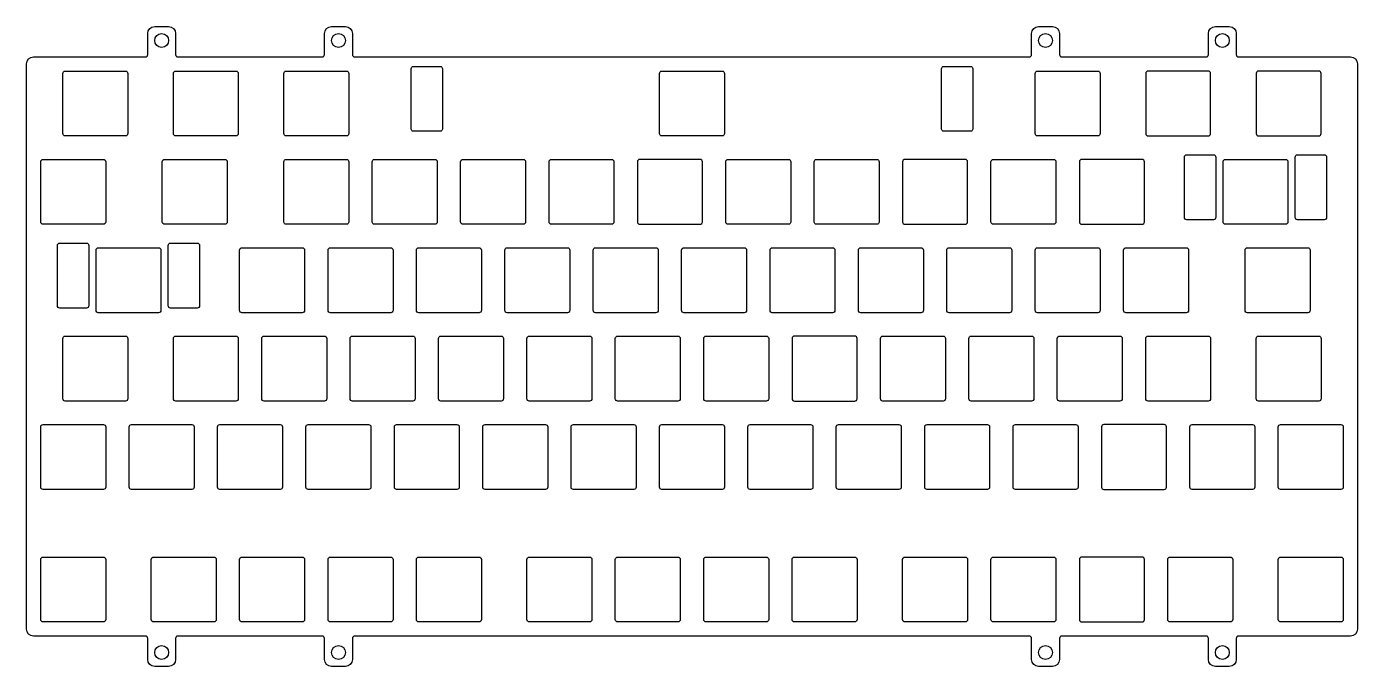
# Model space of a CAD drawing. Header units: millimetres. Extents: x -286 to 1, y -7 to 131.
import ezdxf

# ---------------------------------------------------------------- set-up
doc = ezdxf.new("R2010")
doc.units = ezdxf.units.MM
doc.layers.get('0').update_dxf_attribs({"linetype": 'CONTINUOUS'})

msp = doc.modelspace()

# ---------------------------------------------------------------- linework, layer by layer
for points in [[(0.525, 0.975, -0.414213562), (-0.975, -0.525), (-25.075, -0.525, 0.414213562), (-25.575, -1.025), (-25.575, -5.55, -0.414213562), (-27.075, -7.05), (-30.075, -7.05, -0.414213562), (-31.575, -5.55), (-31.575, -1.025, 0.414213562), (-32.075, -0.525), (-63.175, -0.525, 0.414213562), (-63.675, -1.025), (-63.675, -5.55, -0.414213562), (-65.175, -7.05), (-68.175, -7.05, -0.414213562), (-69.675, -5.55), (-69.675, -1.025, 0.414213562), (-70.175, -0.525), (-215.575, -0.525, 0.414213562), (-216.075, -1.025), (-216.075, -5.55, -0.414213562), (-217.575, -7.05), (-220.575, -7.05, -0.414213562), (-222.075, -5.55), (-222.075, -1.025, 0.414213562), (-222.575, -0.525), (-253.675, -0.525, 0.414213562), (-254.175, -1.025), (-254.175, -5.55, -0.414213562), (-255.675, -7.05), (-258.675, -7.05, -0.414213562), (-260.175, -5.55), (-260.175, -1.025, 0.414213562), (-260.675, -0.525), (-284.775, -0.525, -0.414213562), (-286.275, 0.975), (-286.275, 122.85, -0.414213562), (-284.775, 124.35), (-260.675, 124.35, 0.414213562), (-260.175, 124.85), (-260.175, 129.375, -0.414213562), (-258.675, 130.875), (-255.675, 130.875, -0.414213562), (-254.175, 129.375), (-254.175, 124.85, 0.414213562), (-253.675, 124.35), (-222.575, 124.35, 0.414213562), (-222.075, 124.85), (-222.075, 129.375, -0.414213562), (-220.575, 130.875), (-217.575, 130.875, -0.414213562), (-216.075, 129.375), (-216.075, 124.85, 0.414213562), (-215.575, 124.35), (-70.175, 124.35, 0.414213562), (-69.675, 124.85), (-69.675, 129.375, -0.414213562), (-68.175, 130.875), (-65.175, 130.875, -0.414213562), (-63.675, 129.375), (-63.675, 124.85, 0.414213562), (-63.175, 124.35), (-32.075, 124.35, 0.414213562), (-31.575, 124.85), (-31.575, 129.375, -0.414213562), (-30.075, 130.875), (-27.075, 130.875, -0.414213562), (-25.575, 129.375), (-25.575, 124.85, 0.414213562), (-25.075, 124.35), (-0.975, 124.35, -0.414213562), (0.525, 122.85)], [(-264.4625, 107.8, -0.414213562), (-264.9625, 107.3), (-277.9625, 107.3, -0.414213562), (-278.4625, 107.8), (-278.4625, 120.8, -0.414213562), (-277.9625, 121.3), (-264.9625, 121.3, -0.414213562), (-264.4625, 120.8)], [(-254.15, 107.3, -0.414213562), (-254.65, 107.8), (-254.65, 120.8, -0.414213562), (-254.15, 121.3), (-241.15, 121.3, -0.414213562), (-240.65, 120.8), (-240.65, 107.8, -0.414213562), (-241.15, 107.3)], [(-216.8375, 107.8, -0.414213562), (-217.3375, 107.3), (-230.3375, 107.3, -0.414213562), (-230.8375, 107.8), (-230.8375, 120.8, -0.414213562), (-230.3375, 121.3), (-217.3375, 121.3, -0.414213562), (-216.8375, 120.8)], [(-196.65, 108.8, -0.414213562), (-197.15, 108.3), (-202.9, 108.3, -0.414213562), (-203.4, 108.8), (-203.4, 121.8, -0.414213562), (-202.9, 122.3), (-197.15, 122.3, -0.414213562), (-196.65, 121.8)], [(-149.375, 107.3, -0.414213562), (-149.875, 107.8), (-149.875, 120.8, -0.414213562), (-149.375, 121.3), (-136.375, 121.3, -0.414213562), (-135.875, 120.8), (-135.875, 107.8, -0.414213562), (-136.375, 107.3)], [(-82.35, 108.8, -0.414213562), (-82.85, 108.3), (-88.6, 108.3, -0.414213562), (-89.1, 108.8), (-89.1, 121.8, -0.414213562), (-88.6, 122.3), (-82.85, 122.3, -0.414213562), (-82.35, 121.8)], [(-54.9125, 107.8, -0.414213562), (-55.4125, 107.3), (-68.4125, 107.3, -0.414213562), (-68.9125, 107.8), (-68.9125, 120.8, -0.414213562), (-68.4125, 121.3), (-55.4125, 121.3, -0.414213562), (-54.9125, 120.8)], [(-31.1, 107.8), (-31.1, 120.8, 0.414213562), (-31.6, 121.3), (-44.6, 121.3, 0.414213562), (-45.1, 120.8), (-45.1, 107.8, 0.414213562), (-44.6, 107.3), (-31.6, 107.3, 0.414213562)], [(-7.2875, 107.8), (-7.2875, 120.8, 0.414213562), (-7.7875, 121.3), (-20.7875, 121.3, 0.414213562), (-21.2875, 120.8), (-21.2875, 107.8, 0.414213562), (-20.7875, 107.3), (-7.7875, 107.3, 0.414213562)], [(-29.99425, 89.75, -0.414213562), (-30.49425, 89.25), (-36.24425, 89.25, -0.414213562), (-36.74425, 89.75), (-36.74425, 102.75, -0.414213562), (-36.24425, 103.25), (-30.49425, 103.25, -0.414213562), (-29.99425, 102.75)], [(-6.11825, 89.75, -0.414213562), (-6.61825, 89.25), (-12.36825, 89.25, -0.414213562), (-12.86825, 89.75), (-12.86825, 102.75, -0.414213562), (-12.36825, 103.25), (-6.61825, 103.25, -0.414213562), (-6.11825, 102.75)], [(-269.225, 88.75, -0.414213562), (-269.725, 88.25), (-282.725, 88.25, -0.414213562), (-283.225, 88.75), (-283.225, 101.75, -0.414213562), (-282.725, 102.25), (-269.725, 102.25, -0.414213562), (-269.225, 101.75)], [(-243.03125, 88.75, -0.414213562), (-243.53125, 88.25), (-256.53125, 88.25, -0.414213562), (-257.03125, 88.75), (-257.03125, 101.75, -0.414213562), (-256.53125, 102.25), (-243.53125, 102.25, -0.414213562), (-243.03125, 101.75)], [(-216.8375, 88.75, -0.414213562), (-217.3375, 88.25), (-230.3375, 88.25, -0.414213562), (-230.8375, 88.75), (-230.8375, 101.75, -0.414213562), (-230.3375, 102.25), (-217.3375, 102.25, -0.414213562), (-216.8375, 101.75)], [(-197.7875, 88.75, -0.414213562), (-198.2875, 88.25), (-211.2875, 88.25, -0.414213562), (-211.7875, 88.75), (-211.7875, 101.75, -0.414213562), (-211.2875, 102.25), (-198.2875, 102.25, -0.414213562), (-197.7875, 101.75)], [(-178.7375, 88.75, -0.414213562), (-179.2375, 88.25), (-192.2375, 88.25, -0.414213562), (-192.7375, 88.75), (-192.7375, 101.75, -0.414213562), (-192.2375, 102.25), (-179.2375, 102.25, -0.414213562), (-178.7375, 101.75)], [(-159.6875, 88.75, -0.414213562), (-160.1875, 88.25), (-173.1875, 88.25, -0.414213562), (-173.6875, 88.75), (-173.6875, 101.75, -0.414213562), (-173.1875, 102.25), (-160.1875, 102.25, -0.414213562), (-159.6875, 101.75)], [(-140.6375, 88.75), (-140.6375, 101.75, 0.414213562), (-141.1375, 102.25), (-154.1375, 102.25, 0.414213562), (-154.6375, 101.75), (-154.6375, 88.75, 0.414213562), (-154.1375, 88.25), (-141.1375, 88.25, 0.414213562)], [(-121.5875, 88.75, -0.414213562), (-122.0875, 88.25), (-135.0875, 88.25, -0.414213562), (-135.5875, 88.75), (-135.5875, 101.75, -0.414213562), (-135.0875, 102.25), (-122.0875, 102.25, -0.414213562), (-121.5875, 101.75)], [(-102.5375, 88.75, -0.414213562), (-103.0375, 88.25), (-116.0375, 88.25, -0.414213562), (-116.5375, 88.75), (-116.5375, 101.75, -0.414213562), (-116.0375, 102.25), (-103.0375, 102.25, -0.414213562), (-102.5375, 101.75)], [(-83.4875, 88.75), (-83.4875, 101.75, 0.414213562), (-83.9875, 102.25), (-96.9875, 102.25, 0.414213562), (-97.4875, 101.75), (-97.4875, 88.75, 0.414213562), (-96.9875, 88.25), (-83.9875, 88.25, 0.414213562)], [(-64.4375, 88.75, -0.414213562), (-64.9375, 88.25), (-77.9375, 88.25, -0.414213562), (-78.4375, 88.75), (-78.4375, 101.75, -0.414213562), (-77.9375, 102.25), (-64.9375, 102.25, -0.414213562), (-64.4375, 101.75)], [(-45.3875, 88.75), (-45.3875, 101.75, 0.414213562), (-45.8875, 102.25), (-58.8875, 102.25, 0.414213562), (-59.3875, 101.75), (-59.3875, 88.75, 0.414213562), (-58.8875, 88.25), (-45.8875, 88.25, 0.414213562)], [(-27.93125, 88.25, -0.414213562), (-28.43125, 88.75), (-28.43125, 101.75, -0.414213562), (-27.93125, 102.25), (-14.93125, 102.25, -0.414213562), (-14.43125, 101.75), (-14.43125, 88.75, -0.414213562), (-14.93125, 88.25)], [(-272.88175, 70.7, -0.414213562), (-273.38175, 70.2), (-279.13175, 70.2, -0.414213562), (-279.63175, 70.7), (-279.63175, 83.7, -0.414213562), (-279.13175, 84.2), (-273.38175, 84.2, -0.414213562), (-272.88175, 83.7)], [(-257.31875, 69.7, -0.414213562), (-257.81875, 69.2), (-270.81875, 69.2, -0.414213562), (-271.31875, 69.7), (-271.31875, 82.7, -0.414213562), (-270.81875, 83.2), (-257.81875, 83.2, -0.414213562), (-257.31875, 82.7)], [(-249.00575, 70.7, -0.414213562), (-249.50575, 70.2), (-255.25575, 70.2, -0.414213562), (-255.75575, 70.7), (-255.75575, 83.7, -0.414213562), (-255.25575, 84.2), (-249.50575, 84.2, -0.414213562), (-249.00575, 83.7)], [(-226.3625, 69.7, -0.414213562), (-226.8625, 69.2), (-239.8625, 69.2, -0.414213562), (-240.3625, 69.7), (-240.3625, 82.7, -0.414213562), (-239.8625, 83.2), (-226.8625, 83.2, -0.414213562), (-226.3625, 82.7)], [(-207.3125, 69.7, -0.414213562), (-207.8125, 69.2), (-220.8125, 69.2, -0.414213562), (-221.3125, 69.7), (-221.3125, 82.7, -0.414213562), (-220.8125, 83.2), (-207.8125, 83.2, -0.414213562), (-207.3125, 82.7)], [(-188.2625, 69.7, -0.414213562), (-188.7625, 69.2), (-201.7625, 69.2, -0.414213562), (-202.2625, 69.7), (-202.2625, 82.7, -0.414213562), (-201.7625, 83.2), (-188.7625, 83.2, -0.414213562), (-188.2625, 82.7)], [(-169.2125, 69.7, -0.414213562), (-169.7125, 69.2), (-182.7125, 69.2, -0.414213562), (-183.2125, 69.7), (-183.2125, 82.7, -0.414213562), (-182.7125, 83.2), (-169.7125, 83.2, -0.414213562), (-169.2125, 82.7)], [(-150.1625, 69.7, -0.414213562), (-150.6625, 69.2), (-163.6625, 69.2, -0.414213562), (-164.1625, 69.7), (-164.1625, 82.7, -0.414213562), (-163.6625, 83.2), (-150.6625, 83.2, -0.414213562), (-150.1625, 82.7)], [(-131.1125, 69.7, -0.414213562), (-131.6125, 69.2), (-144.6125, 69.2, -0.414213562), (-145.1125, 69.7), (-145.1125, 82.7, -0.414213562), (-144.6125, 83.2), (-131.6125, 83.2, -0.414213562), (-131.1125, 82.7)], [(-112.0625, 69.7, -0.414213562), (-112.5625, 69.2), (-125.5625, 69.2, -0.414213562), (-126.0625, 69.7), (-126.0625, 82.7, -0.414213562), (-125.5625, 83.2), (-112.5625, 83.2, -0.414213562), (-112.0625, 82.7)], [(-93.0125, 69.7, -0.414213562), (-93.5125, 69.2), (-106.5125, 69.2, -0.414213562), (-107.0125, 69.7), (-107.0125, 82.7, -0.414213562), (-106.5125, 83.2), (-93.5125, 83.2, -0.414213562), (-93.0125, 82.7)], [(-73.9625, 69.7, -0.414213562), (-74.4625, 69.2), (-87.4625, 69.2, -0.414213562), (-87.9625, 69.7), (-87.9625, 82.7, -0.414213562), (-87.4625, 83.2), (-74.4625, 83.2, -0.414213562), (-73.9625, 82.7)], [(-54.9125, 69.7, -0.414213562), (-55.4125, 69.2), (-68.4125, 69.2, -0.414213562), (-68.9125, 69.7), (-68.9125, 82.7, -0.414213562), (-68.4125, 83.2), (-55.4125, 83.2, -0.414213562), (-54.9125, 82.7)], [(-35.8625, 69.7, -0.414213562), (-36.3625, 69.2), (-49.3625, 69.2, -0.414213562), (-49.8625, 69.7), (-49.8625, 82.7, -0.414213562), (-49.3625, 83.2), (-36.3625, 83.2, -0.414213562), (-35.8625, 82.7)], [(-23.16875, 69.2, -0.414213562), (-23.66875, 69.7), (-23.66875, 82.7, -0.414213562), (-23.16875, 83.2), (-10.16875, 83.2, -0.414213562), (-9.66875, 82.7), (-9.66875, 69.7, -0.414213562), (-10.16875, 69.2)], [(-277.9625, 50.15, -0.414213562), (-278.4625, 50.65), (-278.4625, 63.65, -0.414213562), (-277.9625, 64.15), (-264.9625, 64.15, -0.414213562), (-264.4625, 63.65), (-264.4625, 50.65, -0.414213562), (-264.9625, 50.15)], [(-240.65, 50.65, -0.414213562), (-241.15, 50.15), (-254.15, 50.15, -0.414213562), (-254.65, 50.65), (-254.65, 63.65, -0.414213562), (-254.15, 64.15), (-241.15, 64.15, -0.414213562), (-240.65, 63.65)], [(-221.6, 50.65, -0.414213562), (-222.1, 50.15), (-235.1, 50.15, -0.414213562), (-235.6, 50.65), (-235.6, 63.65, -0.414213562), (-235.1, 64.15), (-222.1, 64.15, -0.414213562), (-221.6, 63.65)], [(-202.55, 50.65, -0.414213562), (-203.05, 50.15), (-216.05, 50.15, -0.414213562), (-216.55, 50.65), (-216.55, 63.65, -0.414213562), (-216.05, 64.15), (-203.05, 64.15, -0.414213562), (-202.55, 63.65)], [(-183.5, 50.65, -0.414213562), (-184, 50.15), (-197, 50.15, -0.414213562), (-197.5, 50.65), (-197.5, 63.65, -0.414213562), (-197, 64.15), (-184, 64.15, -0.414213562), (-183.5, 63.65)], [(-164.45, 50.65, -0.414213562), (-164.95, 50.15), (-177.95, 50.15, -0.414213562), (-178.45, 50.65), (-178.45, 63.65, -0.414213562), (-177.95, 64.15), (-164.95, 64.15, -0.414213562), (-164.45, 63.65)], [(-145.4, 50.65, -0.414213562), (-145.9, 50.15), (-158.9, 50.15, -0.414213562), (-159.4, 50.65), (-159.4, 63.65, -0.414213562), (-158.9, 64.15), (-145.9, 64.15, -0.414213562), (-145.4, 63.65)], [(-139.85, 50.15, -0.414213562), (-140.35, 50.65), (-140.35, 63.65, -0.414213562), (-139.85, 64.15), (-126.85, 64.15, -0.414213562), (-126.35, 63.65), (-126.35, 50.65, -0.414213562), (-126.85, 50.15)], [(-107.3, 50.65), (-107.3, 63.65, 0.414213562), (-107.8, 64.15), (-120.8, 64.15, 0.414213562), (-121.3, 63.65), (-121.3, 50.65, 0.414213562), (-120.8, 50.15), (-107.8, 50.15, 0.414213562)], [(-88.25, 50.65, -0.414213562), (-88.75, 50.15), (-101.75, 50.15, -0.414213562), (-102.25, 50.65), (-102.25, 63.65, -0.414213562), (-101.75, 64.15), (-88.75, 64.15, -0.414213562), (-88.25, 63.65)], [(-69.2, 50.65, -0.414213562), (-69.7, 50.15), (-82.7, 50.15, -0.414213562), (-83.2, 50.65), (-83.2, 63.65, -0.414213562), (-82.7, 64.15), (-69.7, 64.15, -0.414213562), (-69.2, 63.65)], [(-50.15, 50.65, -0.414213562), (-50.65, 50.15), (-63.65, 50.15, -0.414213562), (-64.15, 50.65), (-64.15, 63.65, -0.414213562), (-63.65, 64.15), (-50.65, 64.15, -0.414213562), (-50.15, 63.65)], [(-31.1, 50.65, -0.414213562), (-31.6, 50.15), (-44.6, 50.15, -0.414213562), (-45.1, 50.65), (-45.1, 63.65, -0.414213562), (-44.6, 64.15), (-31.6, 64.15, -0.414213562), (-31.1, 63.65)], [(-7.2875, 50.65, -0.414213562), (-7.7875, 50.15), (-20.7875, 50.15, -0.414213562), (-21.2875, 50.65), (-21.2875, 63.65, -0.414213562), (-20.7875, 64.15), (-7.7875, 64.15, -0.414213562), (-7.2875, 63.65)], [(-269.225, 31.6, -0.414213562), (-269.725, 31.1), (-282.725, 31.1, -0.414213562), (-283.225, 31.6), (-283.225, 44.6, -0.414213562), (-282.725, 45.1), (-269.725, 45.1, -0.414213562), (-269.225, 44.6)], [(-250.175, 31.6, -0.414213562), (-250.675, 31.1), (-263.675, 31.1, -0.414213562), (-264.175, 31.6), (-264.175, 44.6, -0.414213562), (-263.675, 45.1), (-250.675, 45.1, -0.414213562), (-250.175, 44.6)], [(-244.625, 31.1, -0.414213562), (-245.125, 31.6), (-245.125, 44.6, -0.414213562), (-244.625, 45.1), (-231.625, 45.1, -0.414213562), (-231.125, 44.6), (-231.125, 31.6, -0.414213562), (-231.625, 31.1)], [(-212.075, 31.6, -0.414213562), (-212.575, 31.1), (-225.575, 31.1, -0.414213562), (-226.075, 31.6), (-226.075, 44.6, -0.414213562), (-225.575, 45.1), (-212.575, 45.1, -0.414213562), (-212.075, 44.6)], [(-193.025, 31.6, -0.414213562), (-193.525, 31.1), (-206.525, 31.1, -0.414213562), (-207.025, 31.6), (-207.025, 44.6, -0.414213562), (-206.525, 45.1), (-193.525, 45.1, -0.414213562), (-193.025, 44.6)], [(-173.975, 31.6, -0.414213562), (-174.475, 31.1), (-187.475, 31.1, -0.414213562), (-187.975, 31.6), (-187.975, 44.6, -0.414213562), (-187.475, 45.1), (-174.475, 45.1, -0.414213562), (-173.975, 44.6)], [(-154.925, 31.6, -0.414213562), (-155.425, 31.1), (-168.425, 31.1, -0.414213562), (-168.925, 31.6), (-168.925, 44.6, -0.414213562), (-168.425, 45.1), (-155.425, 45.1, -0.414213562), (-154.925, 44.6)], [(-135.875, 31.6, -0.414213562), (-136.375, 31.1), (-149.375, 31.1, -0.414213562), (-149.875, 31.6), (-149.875, 44.6, -0.414213562), (-149.375, 45.1), (-136.375, 45.1, -0.414213562), (-135.875, 44.6)], [(-116.825, 31.6, -0.414213562), (-117.325, 31.1), (-130.325, 31.1, -0.414213562), (-130.825, 31.6), (-130.825, 44.6, -0.414213562), (-130.325, 45.1), (-117.325, 45.1, -0.414213562), (-116.825, 44.6)], [(-97.775, 31.6, -0.414213562), (-98.275, 31.1), (-111.275, 31.1, -0.414213562), (-111.775, 31.6), (-111.775, 44.6, -0.414213562), (-111.275, 45.1), (-98.275, 45.1, -0.414213562), (-97.775, 44.6)], [(-92.225, 31.1, -0.414213562), (-92.725, 31.6), (-92.725, 44.6, -0.414213562), (-92.225, 45.1), (-79.225, 45.1, -0.414213562), (-78.725, 44.6), (-78.725, 31.6, -0.414213562), (-79.225, 31.1)], [(-73.175, 31.1, -0.414213562), (-73.675, 31.6), (-73.675, 44.6, -0.414213562), (-73.175, 45.1), (-60.175, 45.1, -0.414213562), (-59.675, 44.6), (-59.675, 31.6, -0.414213562), (-60.175, 31.1)], [(-40.625, 31.6), (-40.625, 44.6, 0.414213562), (-41.125, 45.1), (-54.125, 45.1, 0.414213562), (-54.625, 44.6), (-54.625, 31.6, 0.414213562), (-54.125, 31.1), (-41.125, 31.1, 0.414213562)], [(-35.075, 31.1, -0.414213562), (-35.575, 31.6), (-35.575, 44.6, -0.414213562), (-35.075, 45.1), (-22.075, 45.1, -0.414213562), (-21.575, 44.6), (-21.575, 31.6, -0.414213562), (-22.075, 31.1)], [(-2.525, 31.6, -0.414213562), (-3.025, 31.1), (-16.025, 31.1, -0.414213562), (-16.525, 31.6), (-16.525, 44.6, -0.414213562), (-16.025, 45.1), (-3.025, 45.1, -0.414213562), (-2.525, 44.6)], [(-269.225, 3.025, -0.414213562), (-269.725, 2.525), (-282.725, 2.525, -0.414213562), (-283.225, 3.025), (-283.225, 16.025, -0.414213562), (-282.725, 16.525), (-269.725, 16.525, -0.414213562), (-269.225, 16.025)], [(-245.4125, 3.025, -0.414213562), (-245.9125, 2.525), (-258.9125, 2.525, -0.414213562), (-259.4125, 3.025), (-259.4125, 16.025, -0.414213562), (-258.9125, 16.525), (-245.9125, 16.525, -0.414213562), (-245.4125, 16.025)], [(-226.3625, 3.025, -0.414213562), (-226.8625, 2.525), (-239.8625, 2.525, -0.414213562), (-240.3625, 3.025), (-240.3625, 16.025, -0.414213562), (-239.8625, 16.525), (-226.8625, 16.525, -0.414213562), (-226.3625, 16.025)], [(-207.3125, 3.025, -0.414213562), (-207.8125, 2.525), (-220.8125, 2.525, -0.414213562), (-221.3125, 3.025), (-221.3125, 16.025, -0.414213562), (-220.8125, 16.525), (-207.8125, 16.525, -0.414213562), (-207.3125, 16.025)], [(-188.2625, 3.025, -0.414213562), (-188.7625, 2.525), (-201.7625, 2.525, -0.414213562), (-202.2625, 3.025), (-202.2625, 16.025, -0.414213562), (-201.7625, 16.525), (-188.7625, 16.525, -0.414213562), (-188.2625, 16.025)], [(-177.95, 2.525, -0.414213562), (-178.45, 3.025), (-178.45, 16.025, -0.414213562), (-177.95, 16.525), (-164.95, 16.525, -0.414213562), (-164.45, 16.025), (-164.45, 3.025, -0.414213562), (-164.95, 2.525)], [(-145.4, 3.025, -0.414213562), (-145.9, 2.525), (-158.9, 2.525, -0.414213562), (-159.4, 3.025), (-159.4, 16.025, -0.414213562), (-158.9, 16.525), (-145.9, 16.525, -0.414213562), (-145.4, 16.025)], [(-126.35, 3.025, -0.414213562), (-126.85, 2.525), (-139.85, 2.525, -0.414213562), (-140.35, 3.025), (-140.35, 16.025, -0.414213562), (-139.85, 16.525), (-126.85, 16.525, -0.414213562), (-126.35, 16.025)], [(-120.8, 2.525, -0.414213562), (-121.3, 3.025), (-121.3, 16.025, -0.414213562), (-120.8, 16.525), (-107.8, 16.525, -0.414213562), (-107.3, 16.025), (-107.3, 3.025, -0.414213562), (-107.8, 2.525)], [(-83.4875, 3.025, -0.414213562), (-83.9875, 2.525), (-96.9875, 2.525, -0.414213562), (-97.4875, 3.025), (-97.4875, 16.025, -0.414213562), (-96.9875, 16.525), (-83.9875, 16.525, -0.414213562), (-83.4875, 16.025)], [(-77.9375, 2.525, -0.414213562), (-78.4375, 3.025), (-78.4375, 16.025, -0.414213562), (-77.9375, 16.525), (-64.9375, 16.525, -0.414213562), (-64.4375, 16.025), (-64.4375, 3.025, -0.414213562), (-64.9375, 2.525)], [(-45.3875, 3.025), (-45.3875, 16.025, 0.414213562), (-45.8875, 16.525), (-58.8875, 16.525, 0.414213562), (-59.3875, 16.025), (-59.3875, 3.025, 0.414213562), (-58.8875, 2.525), (-45.8875, 2.525, 0.414213562)], [(-26.3375, 3.025, -0.414213562), (-26.8375, 2.525), (-39.8375, 2.525, -0.414213562), (-40.3375, 3.025), (-40.3375, 16.025, -0.414213562), (-39.8375, 16.525), (-26.8375, 16.525, -0.414213562), (-26.3375, 16.025)], [(-2.525, 3.025, -0.414213562), (-3.025, 2.525), (-16.025, 2.525, -0.414213562), (-16.525, 3.025), (-16.525, 16.025, -0.414213562), (-16.025, 16.525), (-3.025, 16.525, -0.414213562), (-2.525, 16.025)]]:
    msp.add_lwpolyline(points, format="xyb", close=True)
for centre in [(-257.175, 127.875), (-219.075, 127.875), (-66.675, 127.875), (-28.575, 127.875), (-257.175, -4.05), (-219.075, -4.05), (-66.675, -4.05), (-28.575, -4.05)]:
    msp.add_circle(centre, 1.5)

doc.saveas('drawing.dxf')
